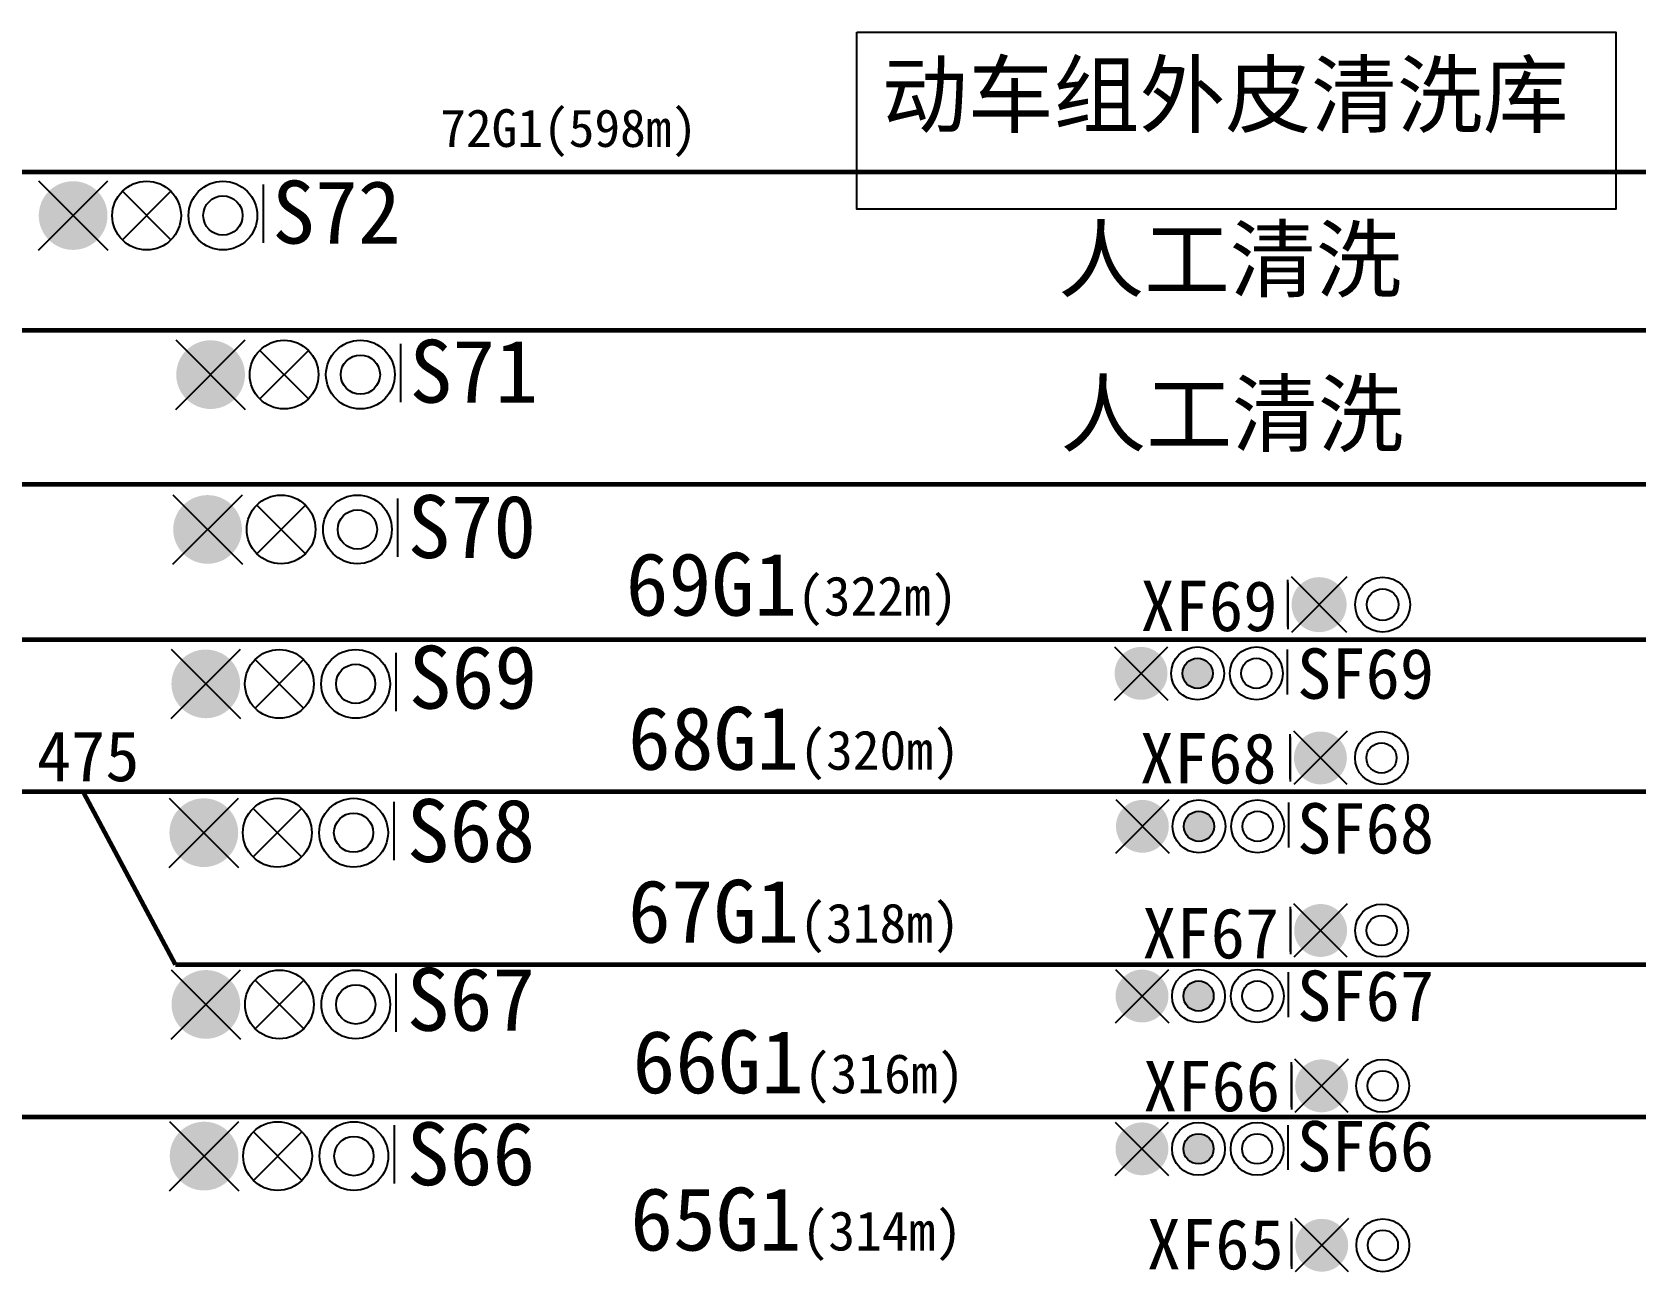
# Model space of a CAD drawing. Header units: millimetres. Extents: x -17381 to -15684, y 1883 to 2345.
# Drawn here: x -17190.28 to -17164.81, y 2076.07 to 2095.77 of the extents above; entities that cross this region are included whole.
import ezdxf

# ---------------------------------------------------------------- set-up
doc = ezdxf.new("R2010")
doc.units = ezdxf.units.MM
doc.styles.get("Standard").update_dxf_attribs({"font": ''})
doc.styles.add('宋体', font='')
doc.styles.get('Standard').set_extended_font_data('SimSun')
doc.styles.get('宋体').set_extended_font_data('SimSun')

msp = doc.modelspace()

# ---------------------------------------------------------------- hatches: boundary and pattern name
at = {"lineweight": -3}
h = msp.add_hatch(color=1, dxfattribs=at)
h.paths.add_polyline_path([(-17189.245, 2093.239, -0.198912), (-17189.085, 2092.853, -0.198912), (-17189.245, 2092.467), (-17189.631, 2092.853)])
h.paths.add_polyline_path([(-17189.245, 2093.239), (-17189.631, 2092.853), (-17190.017, 2093.239, -0.414214)])
h.paths.add_polyline_path([(-17190.017, 2093.239), (-17189.631, 2092.853), (-17190.017, 2092.467, -0.198912), (-17190.177, 2092.853, -0.198912)])
h.paths.add_polyline_path([(-17190.017, 2092.467), (-17189.631, 2092.853), (-17189.245, 2092.467, -0.414214)])
h = msp.add_hatch(color=1, dxfattribs=at)
h.paths.add_polyline_path([(-17189.245, 2092.467, 0.198912), (-17189.085, 2092.853, 0.198912), (-17189.245, 2093.239), (-17189.631, 2092.853)])
h.paths.add_polyline_path([(-17189.245, 2092.467), (-17189.631, 2092.853), (-17190.017, 2092.467, 0.414214)])
h.paths.add_polyline_path([(-17190.017, 2092.467), (-17189.631, 2092.853), (-17190.017, 2093.239, 0.198912), (-17190.177, 2092.853, 0.198912)])
h.paths.add_polyline_path([(-17190.017, 2093.239), (-17189.631, 2092.853), (-17189.245, 2093.239, 0.414214)])
h = msp.add_hatch(color=1, dxfattribs=at)
h.paths.add_polyline_path([(-17187.061, 2090.711, -0.198912), (-17186.901, 2090.325, -0.198912), (-17187.061, 2089.939), (-17187.447, 2090.325)])
h.paths.add_polyline_path([(-17187.061, 2090.711), (-17187.447, 2090.325), (-17187.833, 2090.711, -0.414214)])
h.paths.add_polyline_path([(-17187.833, 2090.711), (-17187.447, 2090.325), (-17187.833, 2089.939, -0.198912), (-17187.993, 2090.325, -0.198912)])
h.paths.add_polyline_path([(-17187.833, 2089.939), (-17187.447, 2090.325), (-17187.061, 2089.939, -0.414214)])
h = msp.add_hatch(color=1, dxfattribs=at)
h.paths.add_polyline_path([(-17187.061, 2089.939, 0.198912), (-17186.901, 2090.325, 0.198912), (-17187.061, 2090.711), (-17187.447, 2090.325)])
h.paths.add_polyline_path([(-17187.061, 2089.939), (-17187.447, 2090.325), (-17187.833, 2089.939, 0.414214)])
h.paths.add_polyline_path([(-17187.833, 2089.939), (-17187.447, 2090.325), (-17187.833, 2090.711, 0.198912), (-17187.993, 2090.325, 0.198912)])
h.paths.add_polyline_path([(-17187.833, 2090.711), (-17187.447, 2090.325), (-17187.061, 2090.711, 0.414214)])
h = msp.add_hatch(color=1, dxfattribs=at)
h.paths.add_polyline_path([(-17187.109, 2088.251, -0.198912), (-17186.949, 2087.865, -0.198912), (-17187.109, 2087.479), (-17187.495, 2087.865)])
h.paths.add_polyline_path([(-17187.109, 2088.251), (-17187.495, 2087.865), (-17187.881, 2088.251, -0.414214)])
h.paths.add_polyline_path([(-17187.881, 2088.251), (-17187.495, 2087.865), (-17187.881, 2087.479, -0.198912), (-17188.041, 2087.865, -0.198912)])
h.paths.add_polyline_path([(-17187.881, 2087.479), (-17187.495, 2087.865), (-17187.109, 2087.479, -0.414214)])
h = msp.add_hatch(color=1, dxfattribs=at)
h.paths.add_polyline_path([(-17187.109, 2087.479, 0.198912), (-17186.949, 2087.865, 0.198912), (-17187.109, 2088.251), (-17187.495, 2087.865)])
h.paths.add_polyline_path([(-17187.109, 2087.479), (-17187.495, 2087.865), (-17187.881, 2087.479, 0.414214)])
h.paths.add_polyline_path([(-17187.881, 2087.479), (-17187.495, 2087.865), (-17187.881, 2088.251, 0.198912), (-17188.041, 2087.865, 0.198912)])
h.paths.add_polyline_path([(-17187.881, 2088.251), (-17187.495, 2087.865), (-17187.109, 2088.251, 0.414214)])
h = msp.add_hatch(color=1, dxfattribs=at)
h.paths.add_polyline_path([(-17170.147, 2086.979, 0.198912), (-17170.275, 2086.67, 0.198912), (-17170.147, 2086.361), (-17169.838, 2086.67)])
h.paths.add_polyline_path([(-17170.147, 2086.979), (-17169.838, 2086.67), (-17169.529, 2086.979, 0.414214)])
h.paths.add_polyline_path([(-17169.529, 2086.979), (-17169.838, 2086.67), (-17169.529, 2086.361, 0.198912), (-17169.401, 2086.67, 0.198912)])
h.paths.add_polyline_path([(-17169.529, 2086.361), (-17169.838, 2086.67), (-17170.147, 2086.361, 0.414214)])
h = msp.add_hatch(color=1, dxfattribs=at)
h.paths.add_polyline_path([(-17170.147, 2086.361, -0.198912), (-17170.275, 2086.67, -0.198912), (-17170.147, 2086.979), (-17169.838, 2086.67)])
h.paths.add_polyline_path([(-17170.147, 2086.361), (-17169.838, 2086.67), (-17169.529, 2086.361, -0.414214)])
h.paths.add_polyline_path([(-17169.529, 2086.361), (-17169.838, 2086.67), (-17169.529, 2086.979, -0.198912), (-17169.401, 2086.67, -0.198912)])
h.paths.add_polyline_path([(-17169.529, 2086.979), (-17169.838, 2086.67), (-17170.147, 2086.979, -0.414214)])
h = msp.add_hatch(color=1, dxfattribs=at)
h.paths.add_polyline_path([(-17187.137, 2085.797, -0.198912), (-17186.977, 2085.411, -0.198912), (-17187.137, 2085.025), (-17187.523, 2085.411)])
h.paths.add_polyline_path([(-17187.137, 2085.797), (-17187.523, 2085.411), (-17187.909, 2085.797, -0.414214)])
h.paths.add_polyline_path([(-17187.909, 2085.797), (-17187.523, 2085.411), (-17187.909, 2085.025, -0.198912), (-17188.069, 2085.411, -0.198912)])
h.paths.add_polyline_path([(-17187.909, 2085.025), (-17187.523, 2085.411), (-17187.137, 2085.025, -0.414214)])
h = msp.add_hatch(color=1, dxfattribs=at)
h.paths.add_polyline_path([(-17187.137, 2085.025, 0.198912), (-17186.977, 2085.411, 0.198912), (-17187.137, 2085.797), (-17187.523, 2085.411)])
h.paths.add_polyline_path([(-17187.137, 2085.025), (-17187.523, 2085.411), (-17187.909, 2085.025, 0.414214)])
h.paths.add_polyline_path([(-17187.909, 2085.025), (-17187.523, 2085.411), (-17187.909, 2085.797, 0.198912), (-17188.069, 2085.411, 0.198912)])
h.paths.add_polyline_path([(-17187.909, 2085.797), (-17187.523, 2085.411), (-17187.137, 2085.797, 0.414214)])
h = msp.add_hatch(color=1, dxfattribs=at)
h.paths.add_polyline_path([(-17172.369, 2085.875, -0.198912), (-17172.246, 2085.578, -0.198912), (-17172.369, 2085.281), (-17172.666, 2085.578)])
h.paths.add_polyline_path([(-17172.369, 2085.875), (-17172.666, 2085.578), (-17172.963, 2085.875, -0.414214)])
h.paths.add_polyline_path([(-17172.963, 2085.875), (-17172.666, 2085.578), (-17172.963, 2085.281, -0.198912), (-17173.086, 2085.578, -0.198912)])
h.paths.add_polyline_path([(-17172.963, 2085.281), (-17172.666, 2085.578), (-17172.369, 2085.281, -0.414214)])
h = msp.add_hatch(color=1, dxfattribs=at)
h.paths.add_polyline_path([(-17172.369, 2085.281, 0.198912), (-17172.246, 2085.578, 0.198912), (-17172.369, 2085.875), (-17172.666, 2085.578)])
h.paths.add_polyline_path([(-17172.369, 2085.281), (-17172.666, 2085.578), (-17172.963, 2085.281, 0.414214)])
h.paths.add_polyline_path([(-17172.963, 2085.281), (-17172.666, 2085.578), (-17172.963, 2085.875, 0.198912), (-17173.086, 2085.578, 0.198912)])
h.paths.add_polyline_path([(-17172.963, 2085.875), (-17172.666, 2085.578), (-17172.369, 2085.875, 0.414214)])
for points in [[(-17172.008, 2085.578, 1), (-17171.528, 2085.578, 1)], [(-17171.987, 2083.147, 1), (-17171.507, 2083.147, 1)], [(-17171.993, 2080.45, 1), (-17171.513, 2080.45, 1)], [(-17171.994, 2078.022, 1), (-17171.514, 2078.022, 1)]]:
    msp.add_hatch(color=0, dxfattribs=at).paths.add_polyline_path(points)
h = msp.add_hatch(color=1, dxfattribs=at)
h.paths.add_polyline_path([(-17170.114, 2084.531, 0.198912), (-17170.237, 2084.234, 0.198912), (-17170.114, 2083.937), (-17169.817, 2084.234)])
h.paths.add_polyline_path([(-17170.114, 2084.531), (-17169.817, 2084.234), (-17169.52, 2084.531, 0.414214)])
h.paths.add_polyline_path([(-17169.52, 2084.531), (-17169.817, 2084.234), (-17169.52, 2083.937, 0.198912), (-17169.397, 2084.234, 0.198912)])
h.paths.add_polyline_path([(-17169.52, 2083.937), (-17169.817, 2084.234), (-17170.114, 2083.937, 0.414214)])
h = msp.add_hatch(color=1, dxfattribs=at)
h.paths.add_polyline_path([(-17170.114, 2083.937, -0.198912), (-17170.237, 2084.234, -0.198912), (-17170.114, 2084.531), (-17169.817, 2084.234)])
h.paths.add_polyline_path([(-17170.114, 2083.937), (-17169.817, 2084.234), (-17169.52, 2083.937, -0.414214)])
h.paths.add_polyline_path([(-17169.52, 2083.937), (-17169.817, 2084.234), (-17169.52, 2084.531, -0.198912), (-17169.397, 2084.234, -0.198912)])
h.paths.add_polyline_path([(-17169.52, 2084.531), (-17169.817, 2084.234), (-17170.114, 2084.531, -0.414214)])
h = msp.add_hatch(color=1, dxfattribs=at)
h.paths.add_polyline_path([(-17187.169, 2083.432, -0.198912), (-17187.009, 2083.046, -0.198912), (-17187.169, 2082.66), (-17187.555, 2083.046)])
h.paths.add_polyline_path([(-17187.169, 2083.432), (-17187.555, 2083.046), (-17187.941, 2083.432, -0.414214)])
h.paths.add_polyline_path([(-17187.941, 2083.432), (-17187.555, 2083.046), (-17187.941, 2082.66, -0.198912), (-17188.101, 2083.046, -0.198912)])
h.paths.add_polyline_path([(-17187.941, 2082.66), (-17187.555, 2083.046), (-17187.169, 2082.66, -0.414214)])
h = msp.add_hatch(color=1, dxfattribs=at)
h.paths.add_polyline_path([(-17187.169, 2082.66, 0.198912), (-17187.009, 2083.046, 0.198912), (-17187.169, 2083.432), (-17187.555, 2083.046)])
h.paths.add_polyline_path([(-17187.169, 2082.66), (-17187.555, 2083.046), (-17187.941, 2082.66, 0.414214)])
h.paths.add_polyline_path([(-17187.941, 2082.66), (-17187.555, 2083.046), (-17187.941, 2083.432, 0.198912), (-17188.101, 2083.046, 0.198912)])
h.paths.add_polyline_path([(-17187.941, 2083.432), (-17187.555, 2083.046), (-17187.169, 2083.432, 0.414214)])
h = msp.add_hatch(color=1, dxfattribs=at)
h.paths.add_polyline_path([(-17172.348, 2083.444, -0.198912), (-17172.225, 2083.147, -0.198912), (-17172.348, 2082.85), (-17172.645, 2083.147)])
h.paths.add_polyline_path([(-17172.348, 2083.444), (-17172.645, 2083.147), (-17172.942, 2083.444, -0.414214)])
h.paths.add_polyline_path([(-17172.942, 2083.444), (-17172.645, 2083.147), (-17172.942, 2082.85, -0.198912), (-17173.065, 2083.147, -0.198912)])
h.paths.add_polyline_path([(-17172.942, 2082.85), (-17172.645, 2083.147), (-17172.348, 2082.85, -0.414214)])
h = msp.add_hatch(color=1, dxfattribs=at)
h.paths.add_polyline_path([(-17172.348, 2082.85, 0.198912), (-17172.225, 2083.147, 0.198912), (-17172.348, 2083.444), (-17172.645, 2083.147)])
h.paths.add_polyline_path([(-17172.348, 2082.85), (-17172.645, 2083.147), (-17172.942, 2082.85, 0.414214)])
h.paths.add_polyline_path([(-17172.942, 2082.85), (-17172.645, 2083.147), (-17172.942, 2083.444, 0.198912), (-17173.065, 2083.147, 0.198912)])
h.paths.add_polyline_path([(-17172.942, 2083.444), (-17172.645, 2083.147), (-17172.348, 2083.444, 0.414214)])
h = msp.add_hatch(color=1, dxfattribs=at)
h.paths.add_polyline_path([(-17170.111, 2081.789, 0.198912), (-17170.234, 2081.492, 0.198912), (-17170.111, 2081.195), (-17169.814, 2081.492)])
h.paths.add_polyline_path([(-17170.111, 2081.789), (-17169.814, 2081.492), (-17169.517, 2081.789, 0.414214)])
h.paths.add_polyline_path([(-17169.517, 2081.789), (-17169.814, 2081.492), (-17169.517, 2081.195, 0.198912), (-17169.394, 2081.492, 0.198912)])
h.paths.add_polyline_path([(-17169.517, 2081.195), (-17169.814, 2081.492), (-17170.111, 2081.195, 0.414214)])
h = msp.add_hatch(color=1, dxfattribs=at)
h.paths.add_polyline_path([(-17170.111, 2081.195, -0.198912), (-17170.234, 2081.492, -0.198912), (-17170.111, 2081.789), (-17169.814, 2081.492)])
h.paths.add_polyline_path([(-17170.111, 2081.195), (-17169.814, 2081.492), (-17169.517, 2081.195, -0.414214)])
h.paths.add_polyline_path([(-17169.517, 2081.195), (-17169.814, 2081.492), (-17169.517, 2081.789, -0.198912), (-17169.394, 2081.492, -0.198912)])
h.paths.add_polyline_path([(-17169.517, 2081.789), (-17169.814, 2081.492), (-17170.111, 2081.789, -0.414214)])
h = msp.add_hatch(color=1, dxfattribs=at)
h.paths.add_polyline_path([(-17187.136, 2080.703, -0.198912), (-17186.976, 2080.317, -0.198912), (-17187.136, 2079.931), (-17187.522, 2080.317)])
h.paths.add_polyline_path([(-17187.136, 2080.703), (-17187.522, 2080.317), (-17187.908, 2080.703, -0.414214)])
h.paths.add_polyline_path([(-17187.908, 2080.703), (-17187.522, 2080.317), (-17187.908, 2079.931, -0.198912), (-17188.068, 2080.317, -0.198912)])
h.paths.add_polyline_path([(-17187.908, 2079.931), (-17187.522, 2080.317), (-17187.136, 2079.931, -0.414214)])
h = msp.add_hatch(color=1, dxfattribs=at)
h.paths.add_polyline_path([(-17187.136, 2079.931, 0.198912), (-17186.976, 2080.317, 0.198912), (-17187.136, 2080.703), (-17187.522, 2080.317)])
h.paths.add_polyline_path([(-17187.136, 2079.931), (-17187.522, 2080.317), (-17187.908, 2079.931, 0.414214)])
h.paths.add_polyline_path([(-17187.908, 2079.931), (-17187.522, 2080.317), (-17187.908, 2080.703, 0.198912), (-17188.068, 2080.317, 0.198912)])
h.paths.add_polyline_path([(-17187.908, 2080.703), (-17187.522, 2080.317), (-17187.136, 2080.703, 0.414214)])
h = msp.add_hatch(color=1, dxfattribs=at)
h.paths.add_polyline_path([(-17172.354, 2080.747, -0.198912), (-17172.231, 2080.45, -0.198912), (-17172.354, 2080.153), (-17172.651, 2080.45)])
h.paths.add_polyline_path([(-17172.354, 2080.747), (-17172.651, 2080.45), (-17172.948, 2080.747, -0.414214)])
h.paths.add_polyline_path([(-17172.948, 2080.747), (-17172.651, 2080.45), (-17172.948, 2080.153, -0.198912), (-17173.071, 2080.45, -0.198912)])
h.paths.add_polyline_path([(-17172.948, 2080.153), (-17172.651, 2080.45), (-17172.354, 2080.153, -0.414214)])
h = msp.add_hatch(color=1, dxfattribs=at)
h.paths.add_polyline_path([(-17172.354, 2080.153, 0.198912), (-17172.231, 2080.45, 0.198912), (-17172.354, 2080.747), (-17172.651, 2080.45)])
h.paths.add_polyline_path([(-17172.354, 2080.153), (-17172.651, 2080.45), (-17172.948, 2080.153, 0.414214)])
h.paths.add_polyline_path([(-17172.948, 2080.153), (-17172.651, 2080.45), (-17172.948, 2080.747, 0.198912), (-17173.071, 2080.45, 0.198912)])
h.paths.add_polyline_path([(-17172.948, 2080.747), (-17172.651, 2080.45), (-17172.354, 2080.747, 0.414214)])
h = msp.add_hatch(color=1, dxfattribs=at)
h.paths.add_polyline_path([(-17170.096, 2079.32, 0.198912), (-17170.219, 2079.023, 0.198912), (-17170.096, 2078.726), (-17169.799, 2079.023)])
h.paths.add_polyline_path([(-17170.096, 2079.32), (-17169.799, 2079.023), (-17169.502, 2079.32, 0.414214)])
h.paths.add_polyline_path([(-17169.502, 2079.32), (-17169.799, 2079.023), (-17169.502, 2078.726, 0.198912), (-17169.379, 2079.023, 0.198912)])
h.paths.add_polyline_path([(-17169.502, 2078.726), (-17169.799, 2079.023), (-17170.096, 2078.726, 0.414214)])
h = msp.add_hatch(color=1, dxfattribs=at)
h.paths.add_polyline_path([(-17170.096, 2078.726, -0.198912), (-17170.219, 2079.023, -0.198912), (-17170.096, 2079.32), (-17169.799, 2079.023)])
h.paths.add_polyline_path([(-17170.096, 2078.726), (-17169.799, 2079.023), (-17169.502, 2078.726, -0.414214)])
h.paths.add_polyline_path([(-17169.502, 2078.726), (-17169.799, 2079.023), (-17169.502, 2079.32, -0.198912), (-17169.379, 2079.023, -0.198912)])
h.paths.add_polyline_path([(-17169.502, 2079.32), (-17169.799, 2079.023), (-17170.096, 2079.32, -0.414214)])
h = msp.add_hatch(color=1, dxfattribs=at)
h.paths.add_polyline_path([(-17187.164, 2078.293, -0.198912), (-17187.004, 2077.907, -0.198912), (-17187.164, 2077.52), (-17187.55, 2077.907)])
h.paths.add_polyline_path([(-17187.164, 2078.293), (-17187.55, 2077.907), (-17187.936, 2078.293, -0.414214)])
h.paths.add_polyline_path([(-17187.936, 2078.293), (-17187.55, 2077.907), (-17187.936, 2077.52, -0.198912), (-17188.096, 2077.907, -0.198912)])
h.paths.add_polyline_path([(-17187.936, 2077.52), (-17187.55, 2077.907), (-17187.164, 2077.52, -0.414214)])
h = msp.add_hatch(color=1, dxfattribs=at)
h.paths.add_polyline_path([(-17187.164, 2077.52, 0.198912), (-17187.004, 2077.907, 0.198912), (-17187.164, 2078.293), (-17187.55, 2077.907)])
h.paths.add_polyline_path([(-17187.164, 2077.52), (-17187.55, 2077.907), (-17187.936, 2077.52, 0.414214)])
h.paths.add_polyline_path([(-17187.936, 2077.52), (-17187.55, 2077.907), (-17187.936, 2078.293, 0.198912), (-17188.096, 2077.907, 0.198912)])
h.paths.add_polyline_path([(-17187.936, 2078.293), (-17187.55, 2077.907), (-17187.164, 2078.293, 0.414214)])
h = msp.add_hatch(color=1, dxfattribs=at)
h.paths.add_polyline_path([(-17172.356, 2078.319, -0.198912), (-17172.232, 2078.022, -0.198912), (-17172.356, 2077.725), (-17172.652, 2078.022)])
h.paths.add_polyline_path([(-17172.356, 2078.319), (-17172.652, 2078.022), (-17172.949, 2078.319, -0.414214)])
h.paths.add_polyline_path([(-17172.949, 2078.319), (-17172.652, 2078.022), (-17172.949, 2077.725, -0.198912), (-17173.072, 2078.022, -0.198912)])
h.paths.add_polyline_path([(-17172.949, 2077.725), (-17172.652, 2078.022), (-17172.356, 2077.725, -0.414214)])
h = msp.add_hatch(color=1, dxfattribs=at)
h.paths.add_polyline_path([(-17172.356, 2077.725, 0.198912), (-17172.232, 2078.022, 0.198912), (-17172.356, 2078.319), (-17172.652, 2078.022)])
h.paths.add_polyline_path([(-17172.356, 2077.725), (-17172.652, 2078.022), (-17172.949, 2077.725, 0.414214)])
h.paths.add_polyline_path([(-17172.949, 2077.725), (-17172.652, 2078.022), (-17172.949, 2078.319, 0.198912), (-17173.072, 2078.022, 0.198912)])
h.paths.add_polyline_path([(-17172.949, 2078.319), (-17172.652, 2078.022), (-17172.356, 2078.319, 0.414214)])
h = msp.add_hatch(color=1, dxfattribs=at)
h.paths.add_polyline_path([(-17170.092, 2076.787, 0.198912), (-17170.216, 2076.49, 0.198912), (-17170.092, 2076.193), (-17169.796, 2076.49)])
h.paths.add_polyline_path([(-17170.092, 2076.787), (-17169.796, 2076.49), (-17169.499, 2076.787, 0.414214)])
h.paths.add_polyline_path([(-17169.499, 2076.787), (-17169.796, 2076.49), (-17169.499, 2076.193, 0.198912), (-17169.376, 2076.49, 0.198912)])
h.paths.add_polyline_path([(-17169.499, 2076.193), (-17169.796, 2076.49), (-17170.092, 2076.193, 0.414214)])
h = msp.add_hatch(color=1, dxfattribs=at)
h.paths.add_polyline_path([(-17170.092, 2076.193, -0.198912), (-17170.216, 2076.49, -0.198912), (-17170.092, 2076.787), (-17169.796, 2076.49)])
h.paths.add_polyline_path([(-17170.092, 2076.193), (-17169.796, 2076.49), (-17169.499, 2076.193, -0.414214)])
h.paths.add_polyline_path([(-17169.499, 2076.193), (-17169.796, 2076.49), (-17169.499, 2076.787, -0.198912), (-17169.376, 2076.49, -0.198912)])
h.paths.add_polyline_path([(-17169.499, 2076.787), (-17169.796, 2076.49), (-17170.092, 2076.787, -0.414214)])

# ---------------------------------------------------------------- linework, layer by layer
at = {"color": 1, "lineweight": 60}
for p, q in [((-17193.401, 2093.547), (-17141.484, 2093.547)), ((-17135.903, 2091.028), (-17190.644, 2091.028)), ((-17192.244, 2088.585), (-17145.092, 2088.585)), ((-17190.98, 2086.117), (-17139.891, 2086.117)), ((-17199.607, 2083.698), (-17141.112, 2083.698)), ((-17188.006, 2080.952), (-17189.461, 2083.677)), ((-17188.006, 2080.952), (-17142.579, 2080.952))]:
    msp.add_line(p, q, dxfattribs=at)
at = {"lineweight": -3}
for p, q in [((-17190.182, 2092.302), (-17189.079, 2093.405)), ((-17190.182, 2093.405), (-17189.079, 2092.302)), ((-17190.182, 2093.405), (-17189.079, 2092.302)), ((-17190.182, 2092.302), (-17189.079, 2093.405)), ((-17186.608, 2092.419), (-17186.608, 2093.344)), ((-17188.077, 2092.467), (-17188.849, 2093.239)), ((-17188.849, 2092.467), (-17188.077, 2093.239)), ((-17187.999, 2089.773), (-17186.896, 2090.876)), ((-17187.999, 2090.876), (-17186.896, 2089.773)), ((-17187.999, 2090.876), (-17186.896, 2089.773)), ((-17187.999, 2089.773), (-17186.896, 2090.876)), ((-17185.894, 2089.939), (-17186.666, 2090.711)), ((-17186.666, 2089.939), (-17185.894, 2090.711)), ((-17184.425, 2089.89), (-17184.425, 2090.815)), ((-17188.046, 2087.313), (-17186.943, 2088.416)), ((-17188.046, 2088.416), (-17186.943, 2087.313)), ((-17188.046, 2088.416), (-17186.943, 2087.313)), ((-17188.046, 2087.313), (-17186.943, 2088.416)), ((-17185.941, 2087.479), (-17186.714, 2088.251)), ((-17186.714, 2087.479), (-17185.941, 2088.251)), ((-17184.473, 2087.43), (-17184.473, 2088.355)), ((-17170.337, 2086.323), (-17170.337, 2087.063)), ((-17170.337, 2087.018), (-17170.337, 2086.278)), ((-17169.397, 2086.229), (-17170.279, 2087.112)), ((-17169.397, 2087.112), (-17170.279, 2086.229)), ((-17169.397, 2087.112), (-17170.279, 2086.229)), ((-17169.397, 2086.229), (-17170.279, 2087.112)), ((-17188.074, 2084.859), (-17186.971, 2085.962)), ((-17188.074, 2085.962), (-17186.971, 2084.859)), ((-17188.074, 2085.962), (-17186.971, 2084.859)), ((-17188.074, 2084.859), (-17186.971, 2085.962)), ((-17184.5, 2084.976), (-17184.5, 2085.902)), ((-17173.09, 2085.154), (-17172.242, 2086.002)), ((-17173.09, 2086.002), (-17172.242, 2085.154)), ((-17173.09, 2086.002), (-17172.242, 2085.154)), ((-17173.09, 2085.154), (-17172.242, 2086.002)), ((-17170.341, 2085.244), (-17170.341, 2085.955)), ((-17185.969, 2085.025), (-17186.741, 2085.797)), ((-17186.741, 2085.025), (-17185.969, 2085.797)), ((-17170.296, 2083.9), (-17170.296, 2084.612)), ((-17169.392, 2083.81), (-17170.241, 2084.658)), ((-17169.392, 2084.658), (-17170.241, 2083.81)), ((-17169.392, 2084.658), (-17170.241, 2083.81)), ((-17169.392, 2083.81), (-17170.241, 2084.658)), ((-17170.296, 2084.568), (-17170.296, 2083.857)), ((-17188.106, 2082.494), (-17187.003, 2083.597)), ((-17188.106, 2083.597), (-17187.003, 2082.494)), ((-17188.106, 2083.597), (-17187.003, 2082.494)), ((-17188.106, 2082.494), (-17187.003, 2083.597)), ((-17186.001, 2082.66), (-17186.773, 2083.432)), ((-17186.773, 2082.66), (-17186.001, 2083.432)), ((-17184.532, 2082.611), (-17184.532, 2083.536)), ((-17173.069, 2082.722), (-17172.221, 2083.571)), ((-17173.069, 2083.571), (-17172.221, 2082.722)), ((-17173.069, 2083.571), (-17172.221, 2082.722)), ((-17173.069, 2082.722), (-17172.221, 2083.571)), ((-17170.32, 2082.812), (-17170.32, 2083.524)), ((-17170.293, 2081.157), (-17170.293, 2081.869)), ((-17170.293, 2081.826), (-17170.293, 2081.114)), ((-17169.39, 2081.067), (-17170.238, 2081.916)), ((-17169.39, 2081.916), (-17170.238, 2081.067)), ((-17169.39, 2081.916), (-17170.238, 2081.067)), ((-17169.39, 2081.067), (-17170.238, 2081.916)), ((-17188.073, 2079.766), (-17186.97, 2080.869)), ((-17188.073, 2080.869), (-17186.97, 2079.766)), ((-17188.073, 2080.869), (-17186.97, 2079.766)), ((-17188.073, 2079.766), (-17186.97, 2080.869)), ((-17184.499, 2079.882), (-17184.499, 2080.808)), ((-17173.075, 2080.026), (-17172.226, 2080.874)), ((-17173.075, 2080.874), (-17172.226, 2080.026)), ((-17173.075, 2080.874), (-17172.226, 2080.026)), ((-17173.075, 2080.026), (-17172.226, 2080.874)), ((-17170.326, 2080.116), (-17170.326, 2080.828)), ((-17185.968, 2079.931), (-17186.74, 2080.703)), ((-17186.74, 2079.931), (-17185.968, 2080.703)), ((-17170.278, 2078.689), (-17170.278, 2079.401)), ((-17170.278, 2079.357), (-17170.278, 2078.646)), ((-17169.375, 2078.599), (-17170.223, 2079.447)), ((-17169.375, 2079.447), (-17170.223, 2078.599)), ((-17169.375, 2079.447), (-17170.223, 2078.599)), ((-17169.375, 2078.599), (-17170.223, 2079.447)), ((-17188.101, 2077.355), (-17186.998, 2078.458)), ((-17188.101, 2078.458), (-17186.998, 2077.355)), ((-17188.101, 2078.458), (-17186.998, 2077.355)), ((-17188.101, 2077.355), (-17186.998, 2078.458)), ((-17185.996, 2077.52), (-17186.768, 2078.293)), ((-17186.768, 2077.52), (-17185.996, 2078.293)), ((-17184.527, 2077.472), (-17184.527, 2078.397)), ((-17173.077, 2077.598), (-17172.228, 2078.446)), ((-17173.077, 2078.446), (-17172.228, 2077.598)), ((-17173.077, 2078.446), (-17172.228, 2077.598)), ((-17173.077, 2077.598), (-17172.228, 2078.446)), ((-17170.328, 2077.687), (-17170.328, 2078.399)), ((-17170.275, 2076.156), (-17170.275, 2076.868)), ((-17170.275, 2076.824), (-17170.275, 2076.113)), ((-17169.371, 2076.066), (-17170.22, 2076.914)), ((-17169.371, 2076.914), (-17170.22, 2076.066)), ((-17169.371, 2076.914), (-17170.22, 2076.066)), ((-17169.371, 2076.066), (-17170.22, 2076.914))]:
    msp.add_line(p, q, dxfattribs=at)
at = {"color": 124, "lineweight": -3}
for p, q in [((-17187.447, 2090.325), (-17187.447, 2090.325)), ((-17187.447, 2090.325), (-17187.447, 2090.325)), ((-17187.495, 2087.865), (-17187.495, 2087.865)), ((-17187.495, 2087.865), (-17187.495, 2087.865)), ((-17169.838, 2086.67), (-17169.838, 2086.67)), ((-17169.838, 2086.67), (-17169.838, 2086.67)), ((-17187.523, 2085.411), (-17187.523, 2085.411)), ((-17187.523, 2085.411), (-17187.523, 2085.411)), ((-17172.666, 2085.578), (-17172.666, 2085.578)), ((-17172.666, 2085.578), (-17172.666, 2085.578)), ((-17169.817, 2084.234), (-17169.817, 2084.234)), ((-17169.817, 2084.234), (-17169.817, 2084.234)), ((-17172.645, 2083.147), (-17172.645, 2083.147)), ((-17172.645, 2083.147), (-17172.645, 2083.147)), ((-17187.555, 2083.046), (-17187.555, 2083.046)), ((-17187.555, 2083.046), (-17187.555, 2083.046)), ((-17169.814, 2081.492), (-17169.814, 2081.492)), ((-17169.814, 2081.492), (-17169.814, 2081.492)), ((-17187.522, 2080.317), (-17187.522, 2080.317)), ((-17187.522, 2080.317), (-17187.522, 2080.317)), ((-17172.651, 2080.45), (-17172.651, 2080.45)), ((-17172.651, 2080.45), (-17172.651, 2080.45)), ((-17169.799, 2079.023), (-17169.799, 2079.023)), ((-17169.799, 2079.023), (-17169.799, 2079.023)), ((-17172.652, 2078.022), (-17172.652, 2078.022)), ((-17172.652, 2078.022), (-17172.652, 2078.022)), ((-17187.55, 2077.907), (-17187.55, 2077.907)), ((-17187.55, 2077.907), (-17187.55, 2077.907)), ((-17169.796, 2076.49), (-17169.796, 2076.49)), ((-17169.796, 2076.49), (-17169.796, 2076.49))]:
    msp.add_line(p, q, dxfattribs=at)
at = {"color": 6, "lineweight": 60}
msp.add_line((-17195.646, 2078.528), (-17143.375, 2078.528), dxfattribs=at)
at = {"lineweight": -3}
msp.add_lwpolyline([(-17177.179, 2095.769), (-17165.124, 2095.769), (-17165.124, 2092.955), (-17177.179, 2092.955)], close=True, dxfattribs=at)
for centre, radius in [((-17188.463, 2092.853), 0.546), ((-17187.251, 2092.853), 0.546), ((-17187.251, 2092.853), 0.312), ((-17186.28, 2090.325), 0.546), ((-17185.068, 2090.325), 0.546), ((-17185.068, 2090.325), 0.312), ((-17186.327, 2087.865), 0.546), ((-17185.115, 2087.865), 0.546), ((-17185.115, 2087.865), 0.312), ((-17168.829, 2086.67), 0.437), ((-17168.829, 2086.67), 0.437), ((-17168.829, 2086.67), 0.25), ((-17168.829, 2086.67), 0.25), ((-17186.355, 2085.411), 0.546), ((-17185.143, 2085.411), 0.546), ((-17171.768, 2085.578), 0.42), ((-17170.835, 2085.578), 0.42), ((-17185.143, 2085.411), 0.312), ((-17171.768, 2085.578), 0.24), ((-17170.835, 2085.578), 0.24), ((-17168.847, 2084.234), 0.42), ((-17168.847, 2084.234), 0.42), ((-17168.847, 2084.234), 0.24), ((-17168.847, 2084.234), 0.24), ((-17186.387, 2083.046), 0.546), ((-17185.175, 2083.046), 0.546), ((-17185.175, 2083.046), 0.312), ((-17171.747, 2083.147), 0.42), ((-17171.747, 2083.147), 0.24), ((-17170.815, 2083.147), 0.42), ((-17170.815, 2083.147), 0.24), ((-17168.844, 2081.492), 0.42), ((-17168.844, 2081.492), 0.42), ((-17168.844, 2081.492), 0.24), ((-17168.844, 2081.492), 0.24), ((-17186.354, 2080.317), 0.546), ((-17185.142, 2080.317), 0.546), ((-17171.753, 2080.45), 0.42), ((-17170.82, 2080.45), 0.42), ((-17185.142, 2080.317), 0.312), ((-17171.753, 2080.45), 0.24), ((-17170.82, 2080.45), 0.24), ((-17168.829, 2079.023), 0.42), ((-17168.829, 2079.023), 0.42), ((-17168.829, 2079.023), 0.24), ((-17168.829, 2079.023), 0.24), ((-17186.382, 2077.907), 0.546), ((-17185.17, 2077.907), 0.546), ((-17171.754, 2078.022), 0.42), ((-17171.754, 2078.022), 0.24), ((-17170.822, 2078.022), 0.42), ((-17170.822, 2078.022), 0.24), ((-17185.17, 2077.907), 0.312), ((-17168.825, 2076.49), 0.42), ((-17168.825, 2076.49), 0.42), ((-17168.825, 2076.49), 0.24), ((-17168.825, 2076.49), 0.24)]:
    msp.add_circle(centre, radius, dxfattribs=at)

# ---------------------------------------------------------------- texts
at = {"lineweight": -3, "insert": (-17176.784, 2095.275), "char_height": 1, "width": 12.00561, "attachment_point": 1, "style": '宋体'}
msp.add_mtext('动车组外皮清洗库', dxfattribs=at)
at = {"color": 124, "lineweight": -3, "insert": (-17183.799, 2094.543), "char_height": 0.6, "width": 3.62344, "attachment_point": 1}
msp.add_mtext('{\\C256;72G1(598m)}', dxfattribs=at)
at = {"color": 124, "lineweight": -3, "attachment_point": 1, "style": '宋体'}
for s, insert, char_height, width in [('{\\C256;S72}', (-17186.469, 2093.408), 1, 1.49222), ('{\\C256;人工清洗}', (-17173.982, 2092.659), 1, 7.20937), ('{\\C256;S71}', (-17184.286, 2090.879), 1, 1.49222), ('{\\C256;人工清洗}', (-17173.949, 2090.203), 1, 7.20937), ('{\\C256;S70}', (-17184.317, 2088.411), 1, 1.49222), ('{\\C256;69G1\\H0.625x;(322m)}', (-17180.853, 2087.495), 1, 3.62344), ('{\\C256;XF69}', (-17172.676, 2087.049), 0.8, 0.12876), ('{\\C256;S69}', (-17184.3, 2086.017), 1, 1.49222), ('{\\C256;SF69}', (-17170.188, 2085.974), 0.8, 1.49222), ('{\\C256;68G1\\H0.625x;(320m)}', (-17180.817, 2085.046), 1, 3.62344), ('{\\C256;475}', (-17190.208, 2084.664), 0.8, 1.31916), ('{\\C256;XF68}', (-17172.689, 2084.628), 0.8, 0.12876), ('{\\C256;S68}', (-17184.331, 2083.58), 1, 1.49222), ('{\\C256;SF68}', (-17170.188, 2083.515), 0.8, 1.49222), ('{\\C256;67G1\\H0.625x;(318m)}', (-17180.817, 2082.297), 1, 3.62344), ('{\\C256;XF67}', (-17172.649, 2081.848), 0.8, 0.12876), ('{\\C256;S67}', (-17184.331, 2080.898), 1, 1.49222), ('{\\C256;SF67}', (-17170.188, 2080.855), 0.8, 1.49222), ('{\\C256;66G1\\H0.625x;(316m)}', (-17180.745, 2079.905), 1, 3.62344), ('{\\C256;XF66}', (-17172.634, 2079.418), 0.8, 0.12876), ('{\\C256;S66}', (-17184.331, 2078.444), 1, 1.49222), ('{\\C256;SF66}', (-17170.188, 2078.464), 0.8, 1.49222), ('{\\C256;65G1\\H0.625x;(314m)}', (-17180.781, 2077.406), 1, 3.62344), ('{\\C256;XF65}', (-17172.576, 2076.906), 0.8, 0.12876)]:
    msp.add_mtext(s, dxfattribs=dict(at, insert=insert, char_height=char_height, width=width))

doc.saveas('drawing.dxf')
